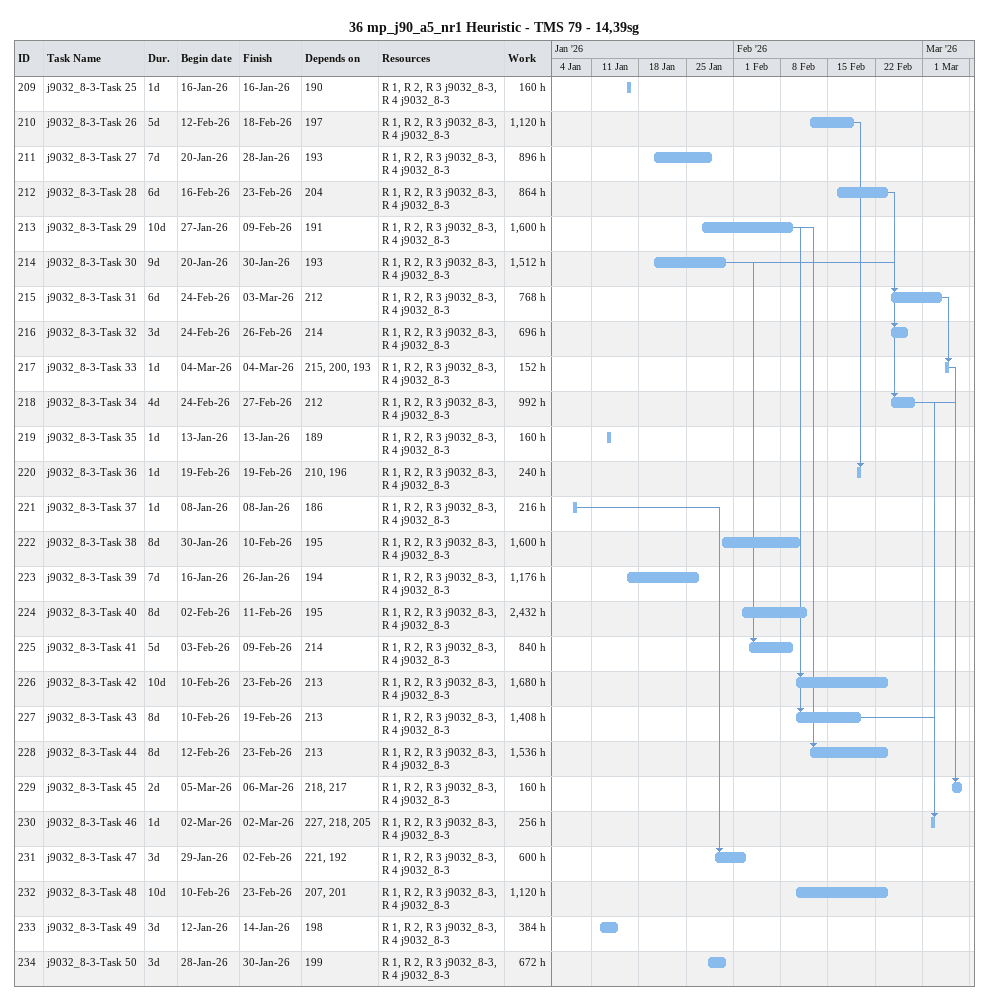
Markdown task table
36 mp_j90_a5_nr1 Heuristic - TMS 79 - 14,39sg

| ID | Task | Duration | Start | Finish | Predecessors | Resources | Work (h) |
|---|---|---|---|---|---|---|---|
| 209 | j9032_8-3-Task 25 | 1d | 2026-01-16 | 2026-01-16 | 190 | R 1, R 2, R 3 j9032_8-3, R 4 j9032_8-3 | 160 |
| 210 | j9032_8-3-Task 26 | 5d | 2026-02-12 | 2026-02-18 | 197 | R 1, R 2, R 3 j9032_8-3, R 4 j9032_8-3 | 1120 |
| 211 | j9032_8-3-Task 27 | 7d | 2026-01-20 | 2026-01-28 | 193 | R 1, R 2, R 3 j9032_8-3, R 4 j9032_8-3 | 896 |
| 212 | j9032_8-3-Task 28 | 6d | 2026-02-16 | 2026-02-23 | 204 | R 1, R 2, R 3 j9032_8-3, R 4 j9032_8-3 | 864 |
| 213 | j9032_8-3-Task 29 | 10d | 2026-01-27 | 2026-02-09 | 191 | R 1, R 2, R 3 j9032_8-3, R 4 j9032_8-3 | 1600 |
| 214 | j9032_8-3-Task 30 | 9d | 2026-01-20 | 2026-01-30 | 193 | R 1, R 2, R 3 j9032_8-3, R 4 j9032_8-3 | 1512 |
| 215 | j9032_8-3-Task 31 | 6d | 2026-02-24 | 2026-03-03 | 212 | R 1, R 2, R 3 j9032_8-3, R 4 j9032_8-3 | 768 |
| 216 | j9032_8-3-Task 32 | 3d | 2026-02-24 | 2026-02-26 | 214 | R 1, R 2, R 3 j9032_8-3, R 4 j9032_8-3 | 696 |
| 217 | j9032_8-3-Task 33 | 1d | 2026-03-04 | 2026-03-04 | 215, 200, 193 | R 1, R 2, R 3 j9032_8-3, R 4 j9032_8-3 | 152 |
| 218 | j9032_8-3-Task 34 | 4d | 2026-02-24 | 2026-02-27 | 212 | R 1, R 2, R 3 j9032_8-3, R 4 j9032_8-3 | 992 |
| 219 | j9032_8-3-Task 35 | 1d | 2026-01-13 | 2026-01-13 | 189 | R 1, R 2, R 3 j9032_8-3, R 4 j9032_8-3 | 160 |
| 220 | j9032_8-3-Task 36 | 1d | 2026-02-19 | 2026-02-19 | 210, 196 | R 1, R 2, R 3 j9032_8-3, R 4 j9032_8-3 | 240 |
| 221 | j9032_8-3-Task 37 | 1d | 2026-01-08 | 2026-01-08 | 186 | R 1, R 2, R 3 j9032_8-3, R 4 j9032_8-3 | 216 |
| 222 | j9032_8-3-Task 38 | 8d | 2026-01-30 | 2026-02-10 | 195 | R 1, R 2, R 3 j9032_8-3, R 4 j9032_8-3 | 1600 |
| 223 | j9032_8-3-Task 39 | 7d | 2026-01-16 | 2026-01-26 | 194 | R 1, R 2, R 3 j9032_8-3, R 4 j9032_8-3 | 1176 |
| 224 | j9032_8-3-Task 40 | 8d | 2026-02-02 | 2026-02-11 | 195 | R 1, R 2, R 3 j9032_8-3, R 4 j9032_8-3 | 2432 |
| 225 | j9032_8-3-Task 41 | 5d | 2026-02-03 | 2026-02-09 | 214 | R 1, R 2, R 3 j9032_8-3, R 4 j9032_8-3 | 840 |
| 226 | j9032_8-3-Task 42 | 10d | 2026-02-10 | 2026-02-23 | 213 | R 1, R 2, R 3 j9032_8-3, R 4 j9032_8-3 | 1680 |
| 227 | j9032_8-3-Task 43 | 8d | 2026-02-10 | 2026-02-19 | 213 | R 1, R 2, R 3 j9032_8-3, R 4 j9032_8-3 | 1408 |
| 228 | j9032_8-3-Task 44 | 8d | 2026-02-12 | 2026-02-23 | 213 | R 1, R 2, R 3 j9032_8-3, R 4 j9032_8-3 | 1536 |
| 229 | j9032_8-3-Task 45 | 2d | 2026-03-05 | 2026-03-06 | 218, 217 | R 1, R 2, R 3 j9032_8-3, R 4 j9032_8-3 | 160 |
| 230 | j9032_8-3-Task 46 | 1d | 2026-03-02 | 2026-03-02 | 227, 218, 205 | R 1, R 2, R 3 j9032_8-3, R 4 j9032_8-3 | 256 |
| 231 | j9032_8-3-Task 47 | 3d | 2026-01-29 | 2026-02-02 | 221, 192 | R 1, R 2, R 3 j9032_8-3, R 4 j9032_8-3 | 600 |
| 232 | j9032_8-3-Task 48 | 10d | 2026-02-10 | 2026-02-23 | 207, 201 | R 1, R 2, R 3 j9032_8-3, R 4 j9032_8-3 | 1120 |
| 233 | j9032_8-3-Task 49 | 3d | 2026-01-12 | 2026-01-14 | 198 | R 1, R 2, R 3 j9032_8-3, R 4 j9032_8-3 | 384 |
| 234 | j9032_8-3-Task 50 | 3d | 2026-01-28 | 2026-01-30 | 199 | R 1, R 2, R 3 j9032_8-3, R 4 j9032_8-3 | 672 |
